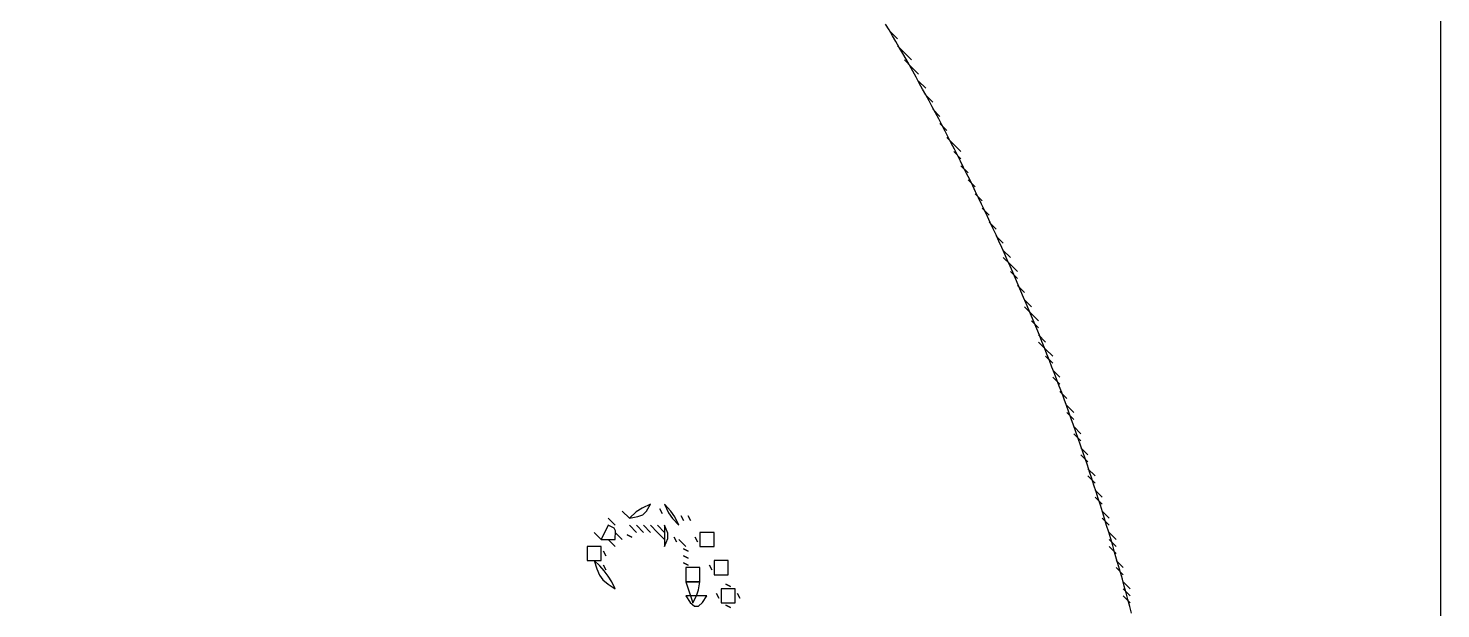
# Model space of a CAD drawing. Extents: x 0 to 750, y 0 to 750.
# Drawn here: x 549.8 to 750, y 464.2 to 546.5 of the extents above; entities that cross this region are included whole.
import ezdxf

# ---------------------------------------------------------------- set-up
doc = ezdxf.new("R2010")
doc.units = 0
for name, color, linetype in [('C250', 250, 'CONTINUOUS'), ('C251', 251, 'CONTINUOUS'), ('C252', 252, 'CONTINUOUS'), ('C253', 253, 'CONTINUOUS'), ('C254', 254, 'CONTINUOUS'), ('C27', 27, 'CONTINUOUS'), ('C29', 29, 'CONTINUOUS'), ('C37', 37, 'CONTINUOUS'), ('C47', 47, 'CONTINUOUS'), ('C49', 49, 'CONTINUOUS'), ('C59', 59, 'CONTINUOUS'), ('C7', 7, 'CONTINUOUS')]:
    doc.layers.add(name, color=color, linetype=linetype)

msp = doc.modelspace()

# ---------------------------------------------------------------- linework, layer by layer
at = {"layer": 'C250'}
for points in [[(680, 531), (681, 530), (680, 531)], [(681, 529), (682, 528), (681, 529)], [(682, 527), (683, 526), (682, 527)], [(683, 525), (684, 524), (683, 525)], [(684, 523), (685, 522), (684, 523)], [(689, 512), (690, 511), (689, 512)], [(697, 492), (698, 491), (697, 492)], [(698, 489), (699, 488), (698, 489)], [(699, 486), (700, 485), (699, 486)], [(700, 483), (701, 482), (700, 483)], [(635, 477), (636.2135, 477.2328), (636.917, 477.4833), (637.4119, 477.9921), (638, 479), (636.7916, 478.4432), (635.9701, 477.8978), (635, 477)], [(701, 480), (702, 479), (701, 480)], [(702, 477), (703, 476), (702, 477)], [(634.666687, 474.666656), (635.3333, 474.3333), (634.6667, 474.6666)], [(639, 475), (640, 474), (639, 475)], [(642.666687, 472.666656), (643.3333, 472.3333), (642.6667, 472.6666)], [(631.6666, 471.6666), (631.3333, 472.3333)], [(631.333313, 472.333344), (631.6667, 471.6666)], [(642.666687, 470.666656), (643.3333, 470.3333), (642.6667, 470.6666)], [(631.6666, 469.6666), (631.3333, 470.3333)], [(631.333313, 470.333344), (631.6667, 469.6666)], [(704, 470), (705, 469), (704, 470)], [(643, 468), (644, 465), (644.5077, 466.01), (644.7812, 466.8544), (645, 468), (643, 468)]]:
    msp.add_lwpolyline(points, dxfattribs=at)
at = {"layer": 'C251'}
for points in [[(673, 544), (674, 543), (673, 544)], [(677, 537), (678, 536), (677, 537)], [(678, 535), (679, 534), (678, 535)], [(679, 533), (680, 532), (679, 533)], [(685, 521), (686, 520), (685, 521)], [(686, 519), (687, 518), (686, 519)], [(690, 510), (691, 509), (690, 510)], [(692, 505), (693, 504), (692, 505)], [(694, 500), (695, 499), (694, 500)], [(696, 495), (697, 494), (696, 495)], [(632, 477), (633, 476), (632, 477)], [(639.6666, 477.6666), (639.3333, 478.3333)], [(639.333313, 478.333344), (639.6667, 477.6666)], [(630, 475), (631, 474), (630, 475)], [(633, 475), (634, 474), (633, 475)], [(635, 476), (636, 475), (635, 476)], [(645, 475), (645, 473), (647, 473), (647, 475), (645, 475)], [(632, 474), (633, 473), (632, 474)], [(703, 474), (704, 473), (703, 474)], [(705, 467), (706, 466), (705, 467)]]:
    msp.add_lwpolyline(points, dxfattribs=at)
at = {"layer": 'C252'}
for points in [[(672, 546), (673, 545), (672, 546)], [(676, 539), (677, 538), (676, 539)], [(687, 517), (688, 516), (687, 517)], [(691, 508), (692, 507), (691, 508)], [(693, 503), (694, 502), (693, 503)], [(695, 498), (696, 497), (695, 498)], [(699, 487), (700, 486), (699, 487)], [(700, 484), (701, 483), (700, 484)], [(701, 481), (702, 480), (701, 481)], [(634, 478), (635, 477), (634, 478)], [(642.6666, 476.6666), (642.3333, 477.3333)], [(642.333313, 477.333344), (642.6667, 476.6666)], [(702, 478), (703, 477), (702, 478)], [(637, 476), (638, 475), (637, 476)], [(639, 476), (640, 475), (639, 476)], [(641.6666, 473.6666), (641.3333, 474.3333)], [(641.333313, 474.333344), (641.6667, 473.6666)], [(642.666687, 471.666656), (643.3333, 471.3333), (642.6667, 471.6666)], [(647, 471), (647, 469), (649, 469), (649, 471), (647, 471)], [(704, 471), (705, 470), (704, 471)], [(643, 470), (643, 468), (645, 468), (645, 470), (643, 470)], [(643, 466), (643.6364, 465.0371), (644.2182, 464.5557), (644.7817, 464.5557), (645.3635, 465.0371), (646, 466), (643, 466)]]:
    msp.add_lwpolyline(points, dxfattribs=at)
at = {"layer": 'C253'}
for points in [[(675, 541), (676, 540), (675, 541)], [(688, 515), (689, 514), (688, 515)], [(689, 513), (690, 512), (689, 513)], [(694, 501), (695, 500), (694, 501)], [(697, 493), (698, 492), (697, 493)], [(698, 490), (699, 489), (698, 490)], [(703, 475), (704, 474), (703, 475)], [(648, 467), (648, 465), (650, 465), (650, 467), (648, 467)], [(705, 468), (706, 467), (705, 468)]]:
    msp.add_lwpolyline(points, dxfattribs=at)
at = {"layer": 'C254'}
for points in [[(674, 543), (675, 542), (674, 543)], [(681, 530), (682, 529), (681, 530)], [(692, 506), (693, 505), (692, 506)]]:
    msp.add_lwpolyline(points, dxfattribs=at)
at = {"layer": 'C27'}
for points in [[(638, 476), (639, 475), (638, 476)], [(629, 473), (629, 471), (631, 471), (631, 473), (629, 473)], [(642, 474), (643, 473), (642, 474)], [(705, 466), (706, 465), (705, 466)]]:
    msp.add_lwpolyline(points, dxfattribs=at)
at = {"layer": 'C29'}
msp.add_lwpolyline([(648.666687, 467.666656), (649.3333, 467.3333), (648.6667, 467.6666)], dxfattribs=at)
at = {"layer": 'C37'}
for points in [[(696.9467, 493), (696.611, 493.9113), (696.2727, 494.8214), (695.9317, 495.7304), (695.5881, 496.6382), (695.2419, 497.5448), (694.893, 498.4502), (694.5415, 499.3545), (694.1875, 500.2575), (693.8308, 501.1593), (693.4715, 502.0599), (693.1096, 502.9593), (692.7451, 503.8574), (692.378, 504.7543), (692.0083, 505.65), (691.6361, 506.5445), (691.2613, 507.4377), (690.8839, 508.3297), (690.5039, 509.2204), (690.1214, 510.1099), (689.7363, 510.9981), (689.3487, 511.885), (688.9585, 512.7707), (688.5658, 513.6551), (688.1706, 514.5382), (687.7728, 515.42), (687.3726, 516.3005), (686.9698, 517.1798), (686.5644, 518.0577), (686.1566, 518.9344), (685.7463, 519.8097), (685.3334, 520.6837), (684.9181, 521.5564), (684.5003, 522.4277), (684.08, 523.2978), (683.6572, 524.1665), (683.232, 525.0338), (682.8042, 525.8999), (682.374, 526.7645), (681.9414, 527.6278), (681.5063, 528.4898), (681.0688, 529.3504), (680.6288, 530.2096), (680.1863, 531.0675), (679.7415, 531.9239), (679.2942, 532.779), (678.8445, 533.6327), (678.3923, 534.4851), (677.9378, 535.336), (677.4808, 536.1855), (677.0215, 537.0336), (676.5597, 537.8803), (676.0956, 538.7255), (675.629, 539.5694), (675.1601, 540.4118), (674.6888, 541.2528), (674.2152, 542.0924), (673.7391, 542.9305), (673.2607, 543.7672), (672.7799, 544.6024), (672.2968, 545.4361), (671.8114, 546.2685), (671.3236, 547.0993)], [(691, 507), (692, 506), (691, 507)], [(706.166, 463.5407), (705.9128, 464.5031), (705.6566, 465.4648), (705.3975, 466.4258), (705.1355, 467.386), (704.8705, 468.3454), (704.6026, 469.3041), (704.3318, 470.262), (704.0581, 471.2192), (703.7814, 472.1755), (703.5018, 473.1311), (703.2192, 474.0858), (702.9337, 475.0397), (702.6452, 475.9929), (702.3539, 476.9452), (702.0595, 477.8966), (701.7622, 478.8472), (701.462, 479.797), (701.1587, 480.7459), (700.8526, 481.694), (700.5434, 482.6411), (700.2313, 483.5874), (699.9163, 484.5328), (699.5982, 485.4773), (699.2772, 486.4209), (698.9533, 487.3636), (698.6263, 488.3053), (698.2964, 489.2461), (697.9634, 490.186), (697.6275, 491.1249), (697.2886, 492.0629), (696.9468, 493)], [(643.6666, 476.6666), (643.3333, 477.3333)], [(643.333313, 477.333344), (643.6667, 476.6666)], [(636, 476), (637, 475), (636, 476)], [(644.6666, 473.6666), (644.3333, 474.3333)], [(644.333313, 474.333344), (644.6667, 473.6666)]]:
    msp.add_lwpolyline(points, dxfattribs=at)
at = {"layer": 'C47'}
for points in [[(674, 542), (675, 541), (674, 542)], [(688, 514), (689, 513), (688, 514)], [(695, 497), (696, 496), (695, 497)]]:
    msp.add_lwpolyline(points, dxfattribs=at)
at = {"layer": 'C49'}
for points in [[(640, 479), (640.5567, 477.7916), (641.1021, 476.9701), (642, 476), (641.4432, 477.2082), (640.8978, 478.0298), (640, 479)], [(630, 471), (630.3752, 469.8194), (630.7609, 468.9525), (631.2589, 468.2759), (631.9713, 467.6661), (633, 467), (632.5044, 467.9693), (632, 468.7943), (631.4435, 469.5346), (630.7913, 470.2499), (630, 471)]]:
    msp.add_lwpolyline(points, dxfattribs=at)
at = {"layer": 'C59'}
for points in [[(693, 502), (694, 501), (693, 502)], [(632, 476), (631, 474), (633, 474), (633.0295, 475.1977), (632.8369, 475.6044), (632, 476)], [(640, 476), (640, 473), (640.464, 474.123), (640.464, 474.8769), (640, 476)], [(703, 473), (704, 472), (703, 473)], [(646.6666, 469.6666), (646.3333, 470.3333)], [(646.333313, 470.333344), (646.6667, 469.6666)], [(647.6666, 465.6666), (647.3333, 466.3333)], [(647.333313, 466.333344), (647.6667, 465.6666)], [(648.666687, 464.666656), (649.3333, 464.3333), (648.6667, 464.6666)], [(650.6666, 465.6666), (650.3333, 466.3333)], [(650.333313, 466.333344), (650.6667, 465.6666)]]:
    msp.add_lwpolyline(points, dxfattribs=at)
at = {"layer": 'C7'}
msp.add_lwpolyline([(0, 750), (0, 0), (750, 0), (750, 750), (0, 750)], dxfattribs=at)

doc.saveas('drawing.dxf')
